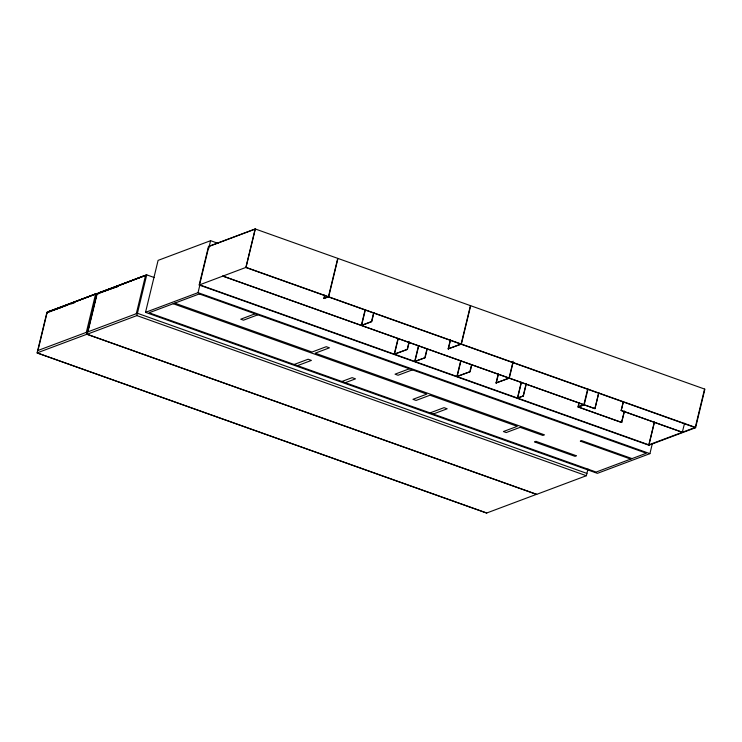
<?xml version="1.0" encoding="UTF-8"?>
<svg xmlns="http://www.w3.org/2000/svg" width="742" height="742" viewBox="0 0 742 742"><rect width="100%" height="100%" fill="white"/><g stroke="black" fill="none" stroke-linecap="round" stroke-linejoin="round"><path stroke-width="1.11" d="M47.098 312.243L46.941 312.883L95.616 293.934L86.322 332.36M37.944 350.502L47.052 312.846M95.57 294.129L46.922 312.308L37.1 352.914L86.897 334.243L96.748 293.507L48.369 311.649L48.184 312.401L46.774 312.948M536.726 494.339L87.083 334.262L96.905 293.656L145.553 275.477M97.072 293.591L96.914 294.231L145.599 275.282L136.305 313.699M87.918 331.841L97.035 294.184M154.364 277.573L146.73 274.855L98.343 292.997L98.167 293.749L96.748 294.296M87.083 334.262L136.871 315.591L146.73 274.855M652.32 443.697L649.918 453.65L597.403 473.34L145.525 312.345L158.092 260.377L210.598 240.686L218.241 243.413M199.171 285.002L208.493 246.455L255.183 228.944L704.9 389.17L695.569 427.717L648.888 445.228L199.171 285.002L246.038 267.37L328.446 296.726L337.712 258.429M145.525 312.345L198.031 292.663L199.904 284.919M208.734 248.431L210.598 240.686M255.183 228.944L245.852 267.5L695.569 427.717M246.038 267.37L255.304 229.074L208.845 246.492L199.579 284.789L394.225 354.138L407.469 349.352L409.102 342.591M470.409 305.713L461.144 344.01L328.687 296.819L323.855 298.451L324.671 295.066M324.096 298.534L324.644 296.281M328.687 296.819L337.944 258.513M222.869 276.061L361.335 325.395L365.147 309.618M598.803 392.87L594.991 408.638L361.577 325.478L365.389 309.711M361.335 325.395L371.51 321.574L373.69 312.567M361.577 325.478L371.742 321.666L373.931 312.651M394.225 354.138L398.046 338.371M427.281 348.684L425.101 357.7L414.685 361.428L394.466 354.222L398.009 339.576M407.228 349.259L409.13 341.376M414.685 361.428L418.497 345.661M471.773 364.916L470.14 371.677L456.905 376.463L414.926 361.512L418.738 345.744M424.86 357.616L427.04 348.601M695.634 427.466L461.385 344.093L448.149 348.879L450.329 339.873M448.381 348.963L450.561 339.957M461.385 344.093L470.651 305.797M456.905 376.463L460.717 360.695M526.393 383.549L523.398 395.94L517.424 398.027L457.146 376.556L460.958 360.779M469.899 371.594L471.541 364.832M587.655 388.975L583.843 404.742L509.281 378.179L496.036 382.974L498.216 373.959M496.277 383.058L498.188 375.174M496.036 382.974L509.04 378.095L513.121 361.196M509.281 378.179L513.093 362.411M517.424 398.027L521.246 382.26M704.548 389.123L695.282 427.42L648.823 444.838L517.628 398.102L521.172 383.456M523.193 395.866L526.189 383.475M624.476 411.161L621.583 422.495L577.962 406.95L579.057 402.442M621.75 422.43L578.491 407.015L579.038 404.761M578.491 407.015L584.204 404.872L588.016 389.105M584.204 404.872L594.88 408.675L598.692 392.908M86.897 334.243L536.559 494.395L586.356 475.724L587.979 469.027M684.578 423.246L682.278 432.298L621.175 410.53L623.354 401.515M621.175 410.53L623.475 401.468M621.583 422.495L624.31 411.226M648.823 444.838L654.268 422.309M648.888 445.228L654.481 422.096M95.616 293.934L48.323 311.844L62.356 307.086M145.599 275.282L98.296 293.192L117.728 286.598M37.657 350.604L87.454 331.934M87.639 331.952L137.437 313.282L586.913 473.415M255.081 313.81L240.723 319.199L243.487 320.182L257.845 314.793M323.855 298.451L328.446 296.726M294.157 364.48L308.125 359.239L311.427 360.417L297.468 365.658M394.466 354.222L407.469 349.352M341.895 381.481L352.125 377.65L355.511 378.856L345.28 382.696M448.149 348.879L461.144 344.01M414.926 361.512L425.101 357.7M409.38 368.783L395.022 374.172L398.055 375.248L412.413 369.868M457.146 376.556L470.14 371.677M430.072 412.895L444.031 407.664L447.185 408.786L433.226 414.017M517.628 398.102L523.398 395.94M577.962 406.95L583.843 404.742M536.373 494.385L486.585 513.056L37.1 352.914L486.752 512.991M98.343 292.997L117.774 286.403M48.369 311.649L67.8 305.055M71.037 303.951L74.274 302.857M621.295 410.484L682.399 432.252M222.758 276.107L509.04 378.095M198.031 292.663L649.918 453.65M632.026 458.602L581.58 440.627L580.272 441.119L630.728 459.094M174.769 303.135L312.02 352.033L326.257 346.69L329.448 347.831L315.202 353.173L544.498 434.858L542.912 435.452L520.123 427.336L506.22 432.549L503.382 431.538L517.285 426.325L429.98 395.217L416.077 400.43L412.942 399.317L426.854 394.104L173.192 303.728M136.871 315.591L586.356 475.724M199.301 293.943L149.059 312.781L596.132 472.06L646.384 453.223L199.301 293.943M535.965 441.36L534.49 441.907L574.967 456.33L576.441 455.783L535.965 441.36"/></g></svg>
